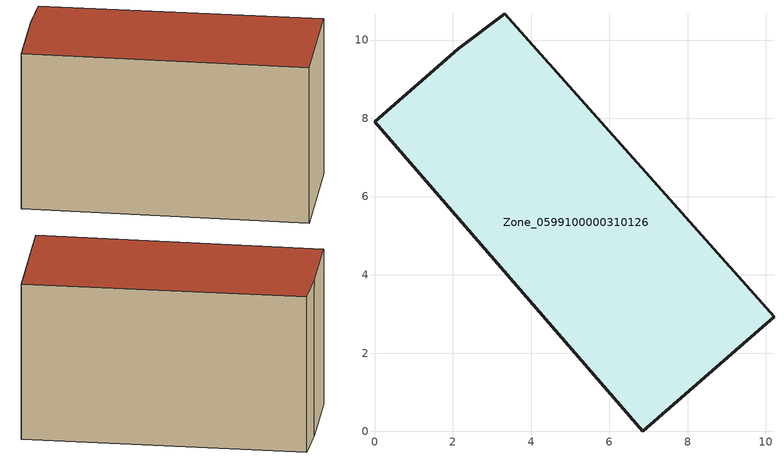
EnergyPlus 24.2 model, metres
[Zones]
Zone_0599100000310126
 floor ground (C_G): 2.14,9.78 3.33,10.68 10.21,2.93 6.86,0 0,7.91 z0
 wall outside (C_F): 6.86,0 10.21,2.93 3.33,10.68 2.14,9.78 0,7.91 6.86,0 z0:6.11
 roof outside (C_R): 3.33,10.68 2.14,9.78 0,7.91 6.86,0 10.21,2.93 z6.11
[BUILDING]
Pand.0599100000310126: North Axis=0; Terrain=City; Loads Convergence Tolerance Value=0.04; Temperature Convergence Tolerance Value=0.4; Solar Distribution=FullExterior; Maximum Number of Warmup Days=25; Minimum Number of Warmup Days=1
[Site:Location]
Rotterdam.The.Hague.AP_ZH_NLD Design_Conditions: Latitude=51.96; Longitude=4.45; Time Zone=1; Elevation=-4.5
[SITE:GROUNDTEMPERATURE:BUILDINGSURFACE]
18, 18, 18, 18, 18, 18, 18, 18, 18, 18, 18, 18
[MATERIAL] Thermal Absorptance=0.9; Solar Absorptance=0.7; Visible Absorptance=0.7
Name | Roughness | Thickness | Conductivity | Density | Specific Heat
G.TI.1946 | MediumSmooth | 0.15 | 1 | 540 | 1210
F.TI.1946 | Rough | 0.3 | 0.857143 | 1920 | 840
R.TI.1946 | MediumRough | 0.2 | 0.1 | 1500 | 1000
[CONSTRUCTION]
C_G: G.TI.1946
C_F: F.TI.1946
C_R: R.TI.1946
[ZONE]
Zone_0599100000310126: Type=1; Multiplier=1; Ceiling Height=Autocalculate; Volume=Autocalculate; Floor Area=autocalculate; Part of Total Floor Area=Yes
[ZONEINFILTRATION:DESIGNFLOWRATE]
Infil_Zone_0599100000310126: Zone or ZoneList or Space or SpaceList=Zone_0599100000310126; Schedule=AlwaysOn; Design Flow Rate Calculation Method=Flow/Area; Flow Rate per Floor Area=0.003; Constant Term Coefficient=1; Temperature Term Coefficient=0; Velocity Term Coefficient=0; Velocity Squared Term Coefficient=0
[HVACTEMPLATE:ZONE:IDEALLOADSAIRSYSTEM]
Zone_0599100000310126: Maximum Heating Supply Air Temperature=50; Minimum Cooling Supply Air Temperature=13; Maximum Heating Supply Air Humidity Ratio=0.0156; Minimum Cooling Supply Air Humidity Ratio=0.0077; Heating Limit=NoLimit; Cooling Limit=NoLimit; Dehumidification Control Type=ConstantSensibleHeatRatio; Cooling Sensible Heat Ratio=0.7; Dehumidification Setpoint=60; Humidification Control Type=None; Humidification Setpoint=30; Outdoor Air Method=None; Outdoor Air Flow Rate per Person=0.00944; Outdoor Air Flow Rate per Zone Floor Area=0; Outdoor Air Flow Rate per Zone=0; Demand Controlled Ventilation Type=None; Outdoor Air Economizer Type=NoEconomizer; Heat Recovery Type=None; Sensible Heat Recovery Effectiveness=0.7; Latent Heat Recovery Effectiveness=0.65
[ZONECONTROL:THERMOSTAT]
ThermostatControl_Zone_0599100000310126: Zone or ZoneList=Zone_0599100000310126; Control Type Schedule=DualSetpointControlType; Control 1=Thermostat_Zone_0599100000310126; Temperature Difference Between Cutout And Setpoint=0
[THERMOSTATSETPOINT:DUALSETPOINT]
Thermostat_Zone_0599100000310126: Heating Setpoint Temperature Schedule=HeatingSetpoint_Zone_0599100000310126; Cooling Setpoint Temperature Schedule=CoolingSetpoint_Zone_0599100000310126
[SCHEDULE:COMPACT]
HeatingSetpoint_Zone_0599100000310126: Through: 12/31, For: AllDays, Until: 24:00, 21
CoolingSetpoint_Zone_0599100000310126: Through: 12/31, For: AllDays, Until: 24:00, 24
DualSetpointControlType: Through: 12/31, For: AllDays, Until: 24:00, 4
AlwaysOn: Through: 12/31, For: AllDays, Until: 24:00, 1
